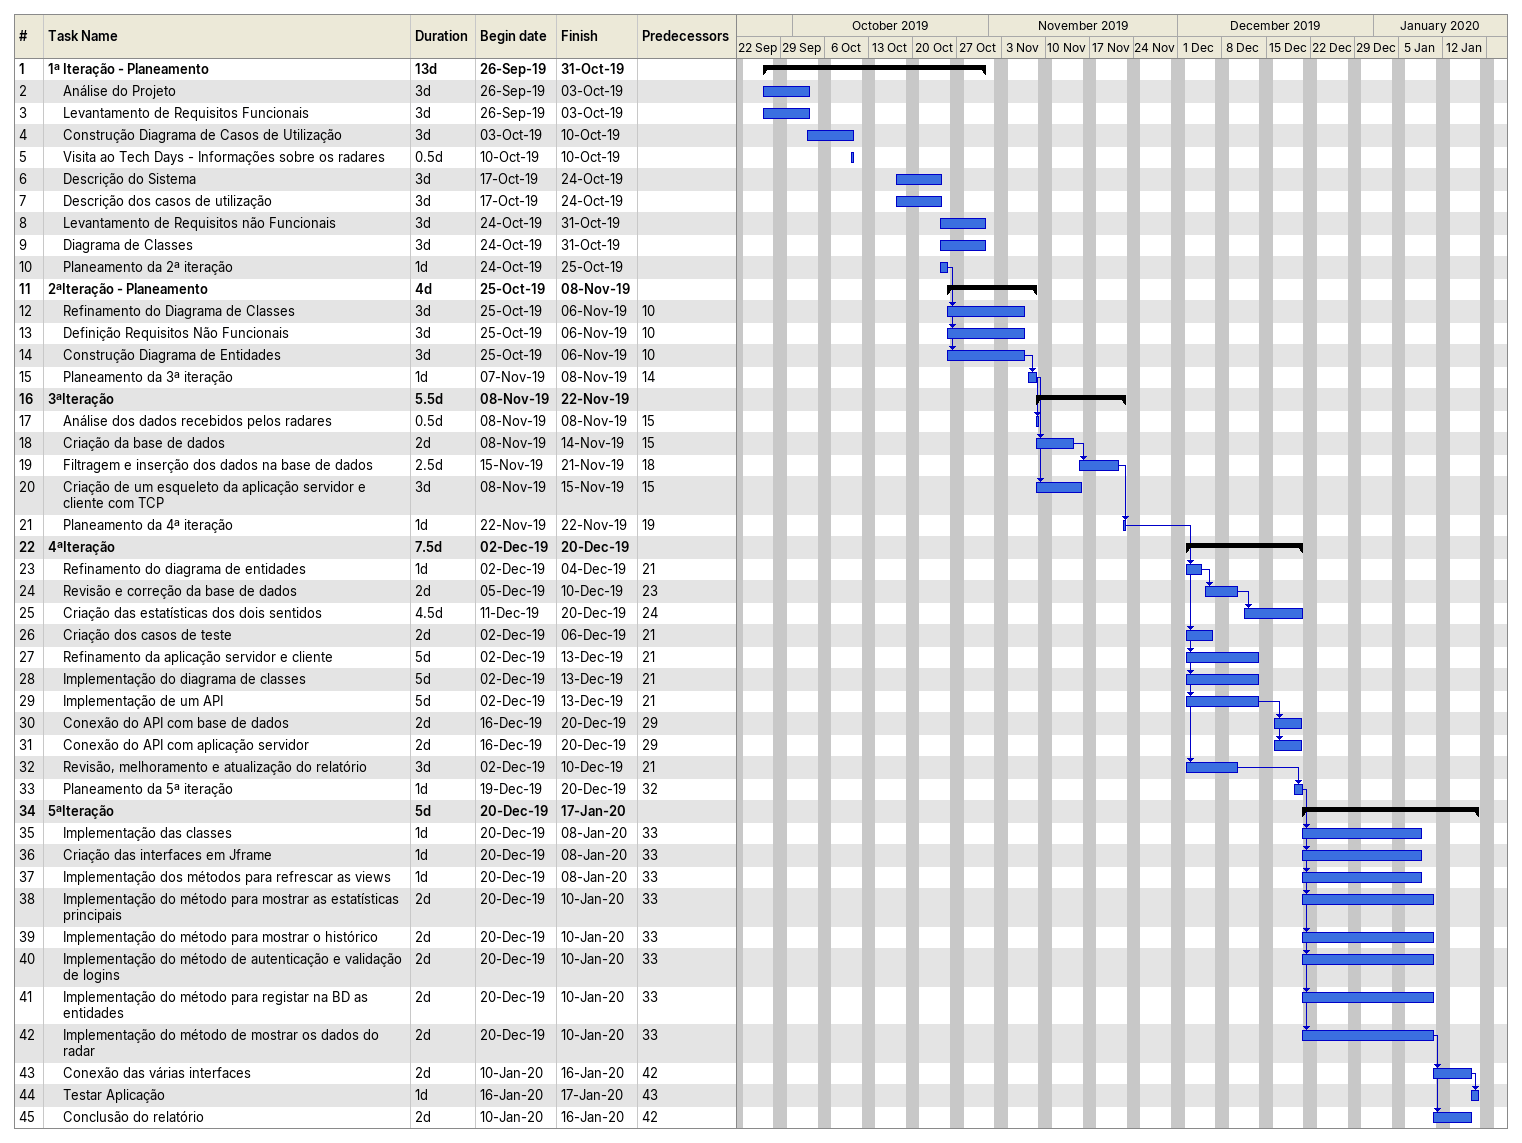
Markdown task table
| ID | Level | Task | Duration | Start | Finish | Predecessors |
|---|---|---|---|---|---|---|
| 1 | 1 | **1ª Iteração - Planeamento** | 13d | 2019-09-26 | 2019-10-31 |  |
| 2 | 2 | Análise do Projeto | 3d | 2019-09-26 | 2019-10-03 |  |
| 3 | 2 | Levantamento de Requisitos Funcionais | 3d | 2019-09-26 | 2019-10-03 |  |
| 4 | 2 | Construção Diagrama de Casos de Utilização | 3d | 2019-10-03 | 2019-10-10 |  |
| 5 | 2 | Visita ao Tech Days - Informações sobre os radares | 0.5d | 2019-10-10 | 2019-10-10 |  |
| 6 | 2 | Descrição do Sistema | 3d | 2019-10-17 | 2019-10-24 |  |
| 7 | 2 | Descrição dos casos de utilização | 3d | 2019-10-17 | 2019-10-24 |  |
| 8 | 2 | Levantamento de Requisitos não Funcionais | 3d | 2019-10-24 | 2019-10-31 |  |
| 9 | 2 | Diagrama de Classes | 3d | 2019-10-24 | 2019-10-31 |  |
| 10 | 2 | Planeamento da 2ª iteração | 1d | 2019-10-24 | 2019-10-25 |  |
| 11 | 1 | **2ªIteração - Planeamento** | 4d | 2019-10-25 | 2019-11-08 |  |
| 12 | 2 | Refinamento do Diagrama de Classes | 3d | 2019-10-25 | 2019-11-06 | 10 |
| 13 | 2 | Definição Requisitos Não Funcionais | 3d | 2019-10-25 | 2019-11-06 | 10 |
| 14 | 2 | Construção Diagrama de Entidades | 3d | 2019-10-25 | 2019-11-06 | 10 |
| 15 | 2 | Planeamento da 3ª iteração | 1d | 2019-11-07 | 2019-11-08 | 14 |
| 16 | 1 | **3ªIteração** | 5.5d | 2019-11-08 | 2019-11-22 |  |
| 17 | 2 | Análise dos dados recebidos pelos radares | 0.5d | 2019-11-08 | 2019-11-08 | 15 |
| 18 | 2 | Criação da base de dados | 2d | 2019-11-08 | 2019-11-14 | 15 |
| 19 | 2 | Filtragem e inserção dos dados na base de dados | 2.5d | 2019-11-15 | 2019-11-21 | 18 |
| 20 | 2 | Criação de um esqueleto da aplicação servidor e cliente com TCP | 3d | 2019-11-08 | 2019-11-15 | 15 |
| 21 | 2 | Planeamento da 4ª iteração | 1d | 2019-11-22 | 2019-11-22 | 19 |
| 22 | 1 | **4ªIteração** | 7.5d | 2019-12-02 | 2019-12-20 |  |
| 23 | 2 | Refinamento do diagrama de entidades | 1d | 2019-12-02 | 2019-12-04 | 21 |
| 24 | 2 | Revisão e correção da base de dados | 2d | 2019-12-05 | 2019-12-10 | 23 |
| 25 | 2 | Criação das estatísticas dos dois sentidos | 4.5d | 2019-12-11 | 2019-12-20 | 24 |
| 26 | 2 | Criação dos casos de teste | 2d | 2019-12-02 | 2019-12-06 | 21 |
| 27 | 2 | Refinamento da aplicação servidor e cliente | 5d | 2019-12-02 | 2019-12-13 | 21 |
| 28 | 2 | Implementação do diagrama de classes | 5d | 2019-12-02 | 2019-12-13 | 21 |
| 29 | 2 | Implementação de um API | 5d | 2019-12-02 | 2019-12-13 | 21 |
| 30 | 2 | Conexão do API com base de dados | 2d | 2019-12-16 | 2019-12-20 | 29 |
| 31 | 2 | Conexão do API com aplicação servidor | 2d | 2019-12-16 | 2019-12-20 | 29 |
| 32 | 2 | Revisão, melhoramento e atualização do relatório | 3d | 2019-12-02 | 2019-12-10 | 21 |
| 33 | 2 | Planeamento da 5ª iteração | 1d | 2019-12-19 | 2019-12-20 | 32 |
| 34 | 1 | **5ªIteração** | 5d | 2019-12-20 | 2020-01-17 |  |
| 35 | 2 | Implementação das classes | 1d | 2019-12-20 | 2020-01-08 | 33 |
| 36 | 2 | Criação das interfaces em Jframe | 1d | 2019-12-20 | 2020-01-08 | 33 |
| 37 | 2 | Implementação dos métodos para refrescar as views | 1d | 2019-12-20 | 2020-01-08 | 33 |
| 38 | 2 | Implementação do método para mostrar as estatísticas principais | 2d | 2019-12-20 | 2020-01-10 | 33 |
| 39 | 2 | Implementação do método para mostrar o histórico | 2d | 2019-12-20 | 2020-01-10 | 33 |
| 40 | 2 | Implementação do método de autenticação e validação de logins | 2d | 2019-12-20 | 2020-01-10 | 33 |
| 41 | 2 | Implementação do método para registar na BD as entidades | 2d | 2019-12-20 | 2020-01-10 | 33 |
| 42 | 2 | Implementação do método de mostrar os dados do radar | 2d | 2019-12-20 | 2020-01-10 | 33 |
| 43 | 2 | Conexão das várias interfaces | 2d | 2020-01-10 | 2020-01-16 | 42 |
| 44 | 2 | Testar Aplicação | 1d | 2020-01-16 | 2020-01-17 | 43 |
| 45 | 2 | Conclusão do relatório | 2d | 2020-01-10 | 2020-01-16 | 42 |
